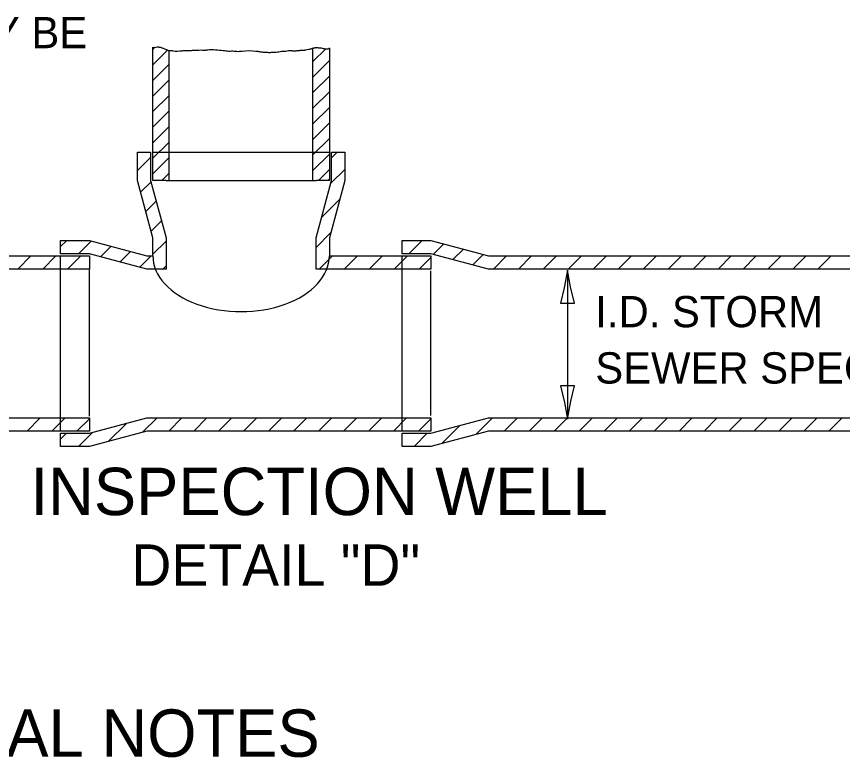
# Model space of a CAD drawing. Extents: x 2262292 to 2262922, y -3123599 to -3123199.
# Drawn here: x 2262603.6 to 2262673.3, y -3123429.8 to -3123367.2 of the extents above; entities that cross this region are included whole.
import ezdxf

# ---------------------------------------------------------------- set-up
doc = ezdxf.new("R2010")
doc.units = 0
for name, color, linetype in [('RD_Pr_Roadway_Dimensions', 7, 'Continuous'), ('RD_Pr_Roadway_Items', 7, 'Continuous'), ('RD_Pr_Roadway_Notes', 7, 'Continuous')]:
    doc.layers.add(name, color=color, linetype=linetype)

msp = doc.modelspace()

# ---------------------------------------------------------------- linework, layer by layer
at = {"layer": 'RD_Pr_Roadway_Dimensions'}
msp.add_line((2262650.126, -3123388.653), (2262650.126, -3123401.226), dxfattribs=at)
for points in [[(2262649.541, -3123391.451), (2262650.126, -3123391.453), (2262650.712, -3123391.453), (2262650.369, -3123390.052), (2262650.126, -3123388.653), (2262649.855, -3123390.146)], [(2262650.712, -3123398.428), (2262650.126, -3123398.426), (2262649.541, -3123398.426), (2262649.884, -3123399.827), (2262650.126, -3123401.226), (2262650.398, -3123399.733)]]:
    msp.add_lwpolyline(points, close=True, dxfattribs=at)
at = {"layer": 'RD_Pr_Roadway_Items'}
for p, q in [((2262615.118, -3123381.084), (2262615.118, -3123369.838)), ((2262616.469, -3123370.081), (2262616.469, -3123381.084)), ((2262628.618, -3123381.084), (2262628.618, -3123369.905)), ((2262630.02, -3123369.914), (2262630.02, -3123381.084)), ((2262613.811, -3123381.084), (2262613.811, -3123378.681)), ((2262613.811, -3123378.681), (2262614.93, -3123378.681)), ((2262614.93, -3123378.681), (2262614.93, -3123381.084)), ((2262615.118, -3123378.681), (2262630.02, -3123378.681)), ((2262630.205, -3123378.681), (2262631.324, -3123378.681)), ((2262630.205, -3123381.084), (2262630.205, -3123378.681)), ((2262631.324, -3123378.681), (2262631.324, -3123381.084)), ((2262615.118, -3123385.916), (2262613.811, -3123381.084)), ((2262614.93, -3123381.084), (2262616.234, -3123385.916)), ((2262616.234, -3123381.084), (2262615.118, -3123381.084)), ((2262616.234, -3123381.084), (2262628.904, -3123381.084)), ((2262628.904, -3123385.916), (2262630.205, -3123381.084)), ((2262630.02, -3123381.084), (2262628.904, -3123381.084)), ((2262631.324, -3123381.084), (2262630.02, -3123385.916)), ((2262607.329, -3123387.27), (2262607.329, -3123386.159)), ((2262607.329, -3123386.159), (2262609.753, -3123386.159)), ((2262609.753, -3123386.159), (2262614.62, -3123387.454)), ((2262615.118, -3123387.454), (2262615.118, -3123385.916)), ((2262616.234, -3123385.916), (2262616.234, -3123388.562)), ((2262628.904, -3123388.562), (2262628.904, -3123385.916)), ((2262630.02, -3123385.916), (2262630.02, -3123387.454)), ((2262636.169, -3123387.27), (2262636.169, -3123386.159)), ((2262636.169, -3123386.159), (2262638.59, -3123386.159)), ((2262638.59, -3123386.159), (2262643.457, -3123387.454)), ((2262567.877, -3123387.454), (2262609.753, -3123387.454)), ((2262609.753, -3123387.27), (2262607.329, -3123387.27)), ((2262607.329, -3123402.248), (2262607.329, -3123387.454)), ((2262614.62, -3123388.562), (2262609.753, -3123387.27)), ((2262609.753, -3123387.454), (2262609.753, -3123388.562)), ((2262614.62, -3123387.454), (2262615.118, -3123387.454)), ((2262630.02, -3123387.454), (2262638.59, -3123387.454)), ((2262638.59, -3123387.27), (2262636.169, -3123387.27)), ((2262636.169, -3123402.248), (2262636.169, -3123387.454)), ((2262643.457, -3123388.562), (2262638.59, -3123387.27)), ((2262638.59, -3123387.454), (2262638.59, -3123388.562)), ((2262643.457, -3123387.454), (2262677.762, -3123387.454)), ((2262609.753, -3123388.562), (2262567.78, -3123388.562)), ((2262616.234, -3123388.562), (2262614.62, -3123388.562)), ((2262638.59, -3123388.562), (2262628.904, -3123388.562)), ((2262677.58, -3123388.562), (2262643.457, -3123388.562)), ((2262609.753, -3123400.997), (2262609.753, -3123388.632)), ((2262638.59, -3123400.927), (2262638.59, -3123388.702)), ((2262567.727, -3123401.138), (2262609.753, -3123401.138)), ((2262609.753, -3123402.433), (2262614.62, -3123401.138)), ((2262609.753, -3123401.138), (2262609.753, -3123402.248)), ((2262614.62, -3123401.138), (2262638.59, -3123401.138)), ((2262638.59, -3123401.138), (2262638.59, -3123402.248)), ((2262638.59, -3123402.433), (2262643.457, -3123401.138)), ((2262643.457, -3123401.138), (2262677.489, -3123401.138)), ((2262609.753, -3123402.248), (2262567.78, -3123402.248)), ((2262607.329, -3123403.541), (2262607.329, -3123402.433)), ((2262607.329, -3123402.433), (2262609.753, -3123402.433)), ((2262614.62, -3123402.248), (2262609.753, -3123403.541)), ((2262638.59, -3123402.248), (2262614.62, -3123402.248)), ((2262636.169, -3123402.433), (2262638.59, -3123402.433)), ((2262636.169, -3123403.541), (2262636.169, -3123402.433)), ((2262643.457, -3123402.248), (2262638.59, -3123403.541)), ((2262677.489, -3123402.248), (2262643.457, -3123402.248)), ((2262609.753, -3123403.541), (2262607.329, -3123403.541)), ((2262638.59, -3123403.541), (2262636.169, -3123403.541))]:
    msp.add_line(p, q, dxfattribs=at)
for points in [[(2262615.118, -3123370.013), (2262615.291, -3123369.84)], [(2262615.118, -3123371.326), (2262616.39, -3123370.064)], [(2262628.618, -3123371.039), (2262629.707, -3123369.958)], [(2262628.618, -3123372.351), (2262630.02, -3123370.96)], [(2262615.118, -3123372.639), (2262616.469, -3123371.3)], [(2262628.618, -3123373.667), (2262630.02, -3123372.273)], [(2262615.118, -3123373.954), (2262616.469, -3123372.616)], [(2262615.118, -3123375.267), (2262616.469, -3123373.929)], [(2262628.618, -3123374.986), (2262630.02, -3123373.591)], [(2262615.118, -3123376.583), (2262616.469, -3123375.243)], [(2262628.618, -3123376.302), (2262630.02, -3123374.907)], [(2262615.118, -3123377.896), (2262616.469, -3123376.556)], [(2262628.618, -3123377.618), (2262630.02, -3123376.223)], [(2262615.118, -3123379.208), (2262616.469, -3123377.869)], [(2262628.618, -3123378.93), (2262630.02, -3123377.535)], [(2262630.205, -3123379.159), (2262630.687, -3123378.681)], [(2262613.811, -3123380.24), (2262614.93, -3123379.129)], [(2262615.118, -3123380.524), (2262616.469, -3123379.185)], [(2262628.618, -3123380.248), (2262630.02, -3123378.854)], [(2262629.102, -3123381.084), (2262630.02, -3123380.17)], [(2262630.143, -3123381.315), (2262631.324, -3123380.143)], [(2262615.88, -3123381.084), (2262616.469, -3123380.497)], [(2262614.078, -3123382.065), (2262614.959, -3123381.192)], [(2262629.883, -3123381.084), (2262630.02, -3123380.946)], [(2262614.523, -3123383.715), (2262615.405, -3123382.842)], [(2262629.372, -3123384.169), (2262630.902, -3123382.654)], [(2262614.969, -3123385.367), (2262615.851, -3123384.492)], [(2262628.904, -3123386.73), (2262630.127, -3123385.511)], [(2262607.329, -3123386.669), (2262607.847, -3123386.159)], [(2262608.836, -3123387.27), (2262609.91, -3123386.203)], [(2262615.118, -3123387.313), (2262616.234, -3123386.203)], [(2262636.742, -3123387.272), (2262637.857, -3123386.159)], [(2262638.794, -3123387.325), (2262639.676, -3123386.446)], [(2262610.694, -3123387.518), (2262611.572, -3123386.645)], [(2262612.353, -3123387.961), (2262613.238, -3123387.088)], [(2262640.457, -3123387.767), (2262641.338, -3123386.889)], [(2262603.709, -3123388.562), (2262604.824, -3123387.454)], [(2262605.813, -3123388.562), (2262606.929, -3123387.454)], [(2262607.921, -3123388.562), (2262609.038, -3123387.454)], [(2262614.015, -3123388.403), (2262614.972, -3123387.454)], [(2262629.164, -3123388.562), (2262630.28, -3123387.454)], [(2262631.272, -3123388.562), (2262632.391, -3123387.454)], [(2262633.38, -3123388.562), (2262634.497, -3123387.454)], [(2262635.486, -3123388.562), (2262636.605, -3123387.454)], [(2262637.594, -3123388.562), (2262638.59, -3123387.575)], [(2262642.119, -3123388.207), (2262643.001, -3123387.331)], [(2262643.87, -3123388.562), (2262644.986, -3123387.454)], [(2262645.978, -3123388.562), (2262647.094, -3123387.454)], [(2262648.083, -3123388.562), (2262649.202, -3123387.454)], [(2262650.191, -3123388.562), (2262651.31, -3123387.454)], [(2262652.3, -3123388.562), (2262653.416, -3123387.454)], [(2262654.408, -3123388.562), (2262655.528, -3123387.454)], [(2262656.517, -3123388.562), (2262657.632, -3123387.454)], [(2262658.621, -3123388.562), (2262659.74, -3123387.454)], [(2262660.729, -3123388.562), (2262661.846, -3123387.454)], [(2262662.837, -3123388.562), (2262663.957, -3123387.454)], [(2262664.947, -3123388.562), (2262666.066, -3123387.454)], [(2262667.051, -3123388.565), (2262668.17, -3123387.454)], [(2262669.159, -3123388.562), (2262670.278, -3123387.454)], [(2262671.271, -3123388.562), (2262672.387, -3123387.454)], [(2262615.961, -3123388.562), (2262616.234, -3123388.295)], [(2262649.007, -3123402.248), (2262650.126, -3123401.135)], [(2262604.492, -3123402.248), (2262605.609, -3123401.138)], [(2262606.598, -3123402.248), (2262607.717, -3123401.138)], [(2262608.709, -3123402.248), (2262609.753, -3123401.208)], [(2262611.37, -3123403.11), (2262612.896, -3123401.595)], [(2262614.25, -3123402.348), (2262615.467, -3123401.138)], [(2262616.456, -3123402.248), (2262617.575, -3123401.138)], [(2262618.564, -3123402.248), (2262619.68, -3123401.138)], [(2262620.672, -3123402.248), (2262621.788, -3123401.138)], [(2262622.78, -3123402.248), (2262623.897, -3123401.138)], [(2262624.886, -3123402.248), (2262626.005, -3123401.138)], [(2262626.994, -3123402.248), (2262628.113, -3123401.138)], [(2262629.102, -3123402.248), (2262630.218, -3123401.138)], [(2262631.21, -3123402.248), (2262632.33, -3123401.138)], [(2262633.319, -3123402.248), (2262634.435, -3123401.138)], [(2262635.424, -3123402.248), (2262636.543, -3123401.138)], [(2262637.532, -3123402.248), (2262638.59, -3123401.2)], [(2262639.52, -3123403.294), (2262641.046, -3123401.78)], [(2262642.399, -3123402.527), (2262643.802, -3123401.138)], [(2262644.791, -3123402.248), (2262645.906, -3123401.138)], [(2262646.895, -3123402.248), (2262648.014, -3123401.138)], [(2262651.115, -3123402.248), (2262652.232, -3123401.138)], [(2262653.221, -3123402.248), (2262654.34, -3123401.138)], [(2262655.325, -3123402.248), (2262656.444, -3123401.138)], [(2262657.437, -3123402.248), (2262658.556, -3123401.138)], [(2262659.545, -3123402.248), (2262660.661, -3123401.138)], [(2262661.651, -3123402.248), (2262662.77, -3123401.138)], [(2262663.759, -3123402.248), (2262664.874, -3123401.138)], [(2262665.867, -3123402.248), (2262666.986, -3123401.138)], [(2262667.975, -3123402.248), (2262669.091, -3123401.138)], [(2262670.08, -3123402.248), (2262671.199, -3123401.138)], [(2262672.188, -3123402.248), (2262673.307, -3123401.138)], [(2262607.329, -3123402.937), (2262607.837, -3123402.433)], [(2262608.829, -3123403.541), (2262610.02, -3123402.36)], [(2262637.165, -3123403.541), (2262638.284, -3123402.43)]]:
    msp.add_lwpolyline(points, dxfattribs=at)
msp.add_ellipse((2262622.568, -3123387.456), major_axis=(-7.452, 0), ratio=0.631255, start_param=0, end_param=3.141593, dxfattribs=at)
msp.add_spline([(2262615.118, -3123369.888), (2262615.255, -3123369.846), (2262615.473, -3123369.802), (2262615.606, -3123369.802), (2262615.695, -3123369.826), (2262615.824, -3123369.846), (2262615.912, -3123369.891), (2262616, -3123369.911), (2262616.175, -3123369.999), (2262616.264, -3123370.019), (2262616.394, -3123370.067), (2262616.57, -3123370.107), (2262616.677, -3123370.107), (2262616.791, -3123370.127), (2262617.578, -3123370.127), (2262617.751, -3123370.107), (2262618.32, -3123370.107), (2262618.453, -3123370.086), (2262618.804, -3123370.086), (2262619, -3123370.067), (2262619.615, -3123370.067), (2262619.745, -3123370.043), (2262620.402, -3123370.043), (2262621.06, -3123370.107), (2262621.522, -3123370.151), (2262621.98, -3123370.151), (2262622.198, -3123370.175), (2262622.419, -3123370.175), (2262622.66, -3123370.151), (2262623.822, -3123370.151), (2262624.124, -3123370.195), (2262624.258, -3123370.219), (2262624.434, -3123370.239), (2262624.609, -3123370.259), (2262624.804, -3123370.259), (2262624.957, -3123370.283), (2262625.136, -3123370.259), (2262625.309, -3123370.259), (2262625.507, -3123370.239), (2262625.747, -3123370.219), (2262625.966, -3123370.175), (2262626.165, -3123370.151), (2262626.339, -3123370.151), (2262626.561, -3123370.107), (2262626.798, -3123370.107), (2262626.909, -3123370.127), (2262626.994, -3123370.127), (2262627.104, -3123370.127), (2262627.215, -3123370.127), (2262627.303, -3123370.107), (2262627.476, -3123370.107), (2262627.566, -3123370.086), (2262627.742, -3123370.086), (2262627.826, -3123370.067), (2262627.937, -3123370.067), (2262628.025, -3123370.043), (2262628.289, -3123369.999), (2262628.399, -3123369.978), (2262628.487, -3123369.958), (2262628.595, -3123369.911), (2262628.682, -3123369.891), (2262628.816, -3123369.87), (2262628.901, -3123369.846), (2262629.011, -3123369.846), (2262629.098, -3123369.87), (2262629.206, -3123369.891), (2262629.32, -3123369.891), (2262629.648, -3123369.958), (2262629.779, -3123369.958), (2262629.909, -3123369.978), (2262630.02, -3123369.888)], degree=3, dxfattribs=at)

# ---------------------------------------------------------------- texts
at = {"layer": 'RD_Pr_Roadway_Dimensions'}
for s, p in [('I.D. STORM', (2262652.471, -3123393.478)), ('SEWER SPECIAL', (2262652.471, -3123398.23))]:
    msp.add_text(s, height=2.64, dxfattribs=at).set_placement(p)
at = {"layer": 'RD_Pr_Roadway_Notes'}
for s, height, p in [('FOR PLASTIC PIPE, THE RISER MAY BE', 2.64, (2262542.286, -3123369.917)), ('INSPECTION WELL', 4, (2262604.784, -3123409.343)), ('DETAIL "D"', 3.5, (2262613.295, -3123415.313)), ('GENERAL NOTES', 4, (2262583.725, -3123429.751))]:
    msp.add_text(s, height=height, dxfattribs=at).set_placement(p)

doc.saveas('drawing.dxf')
